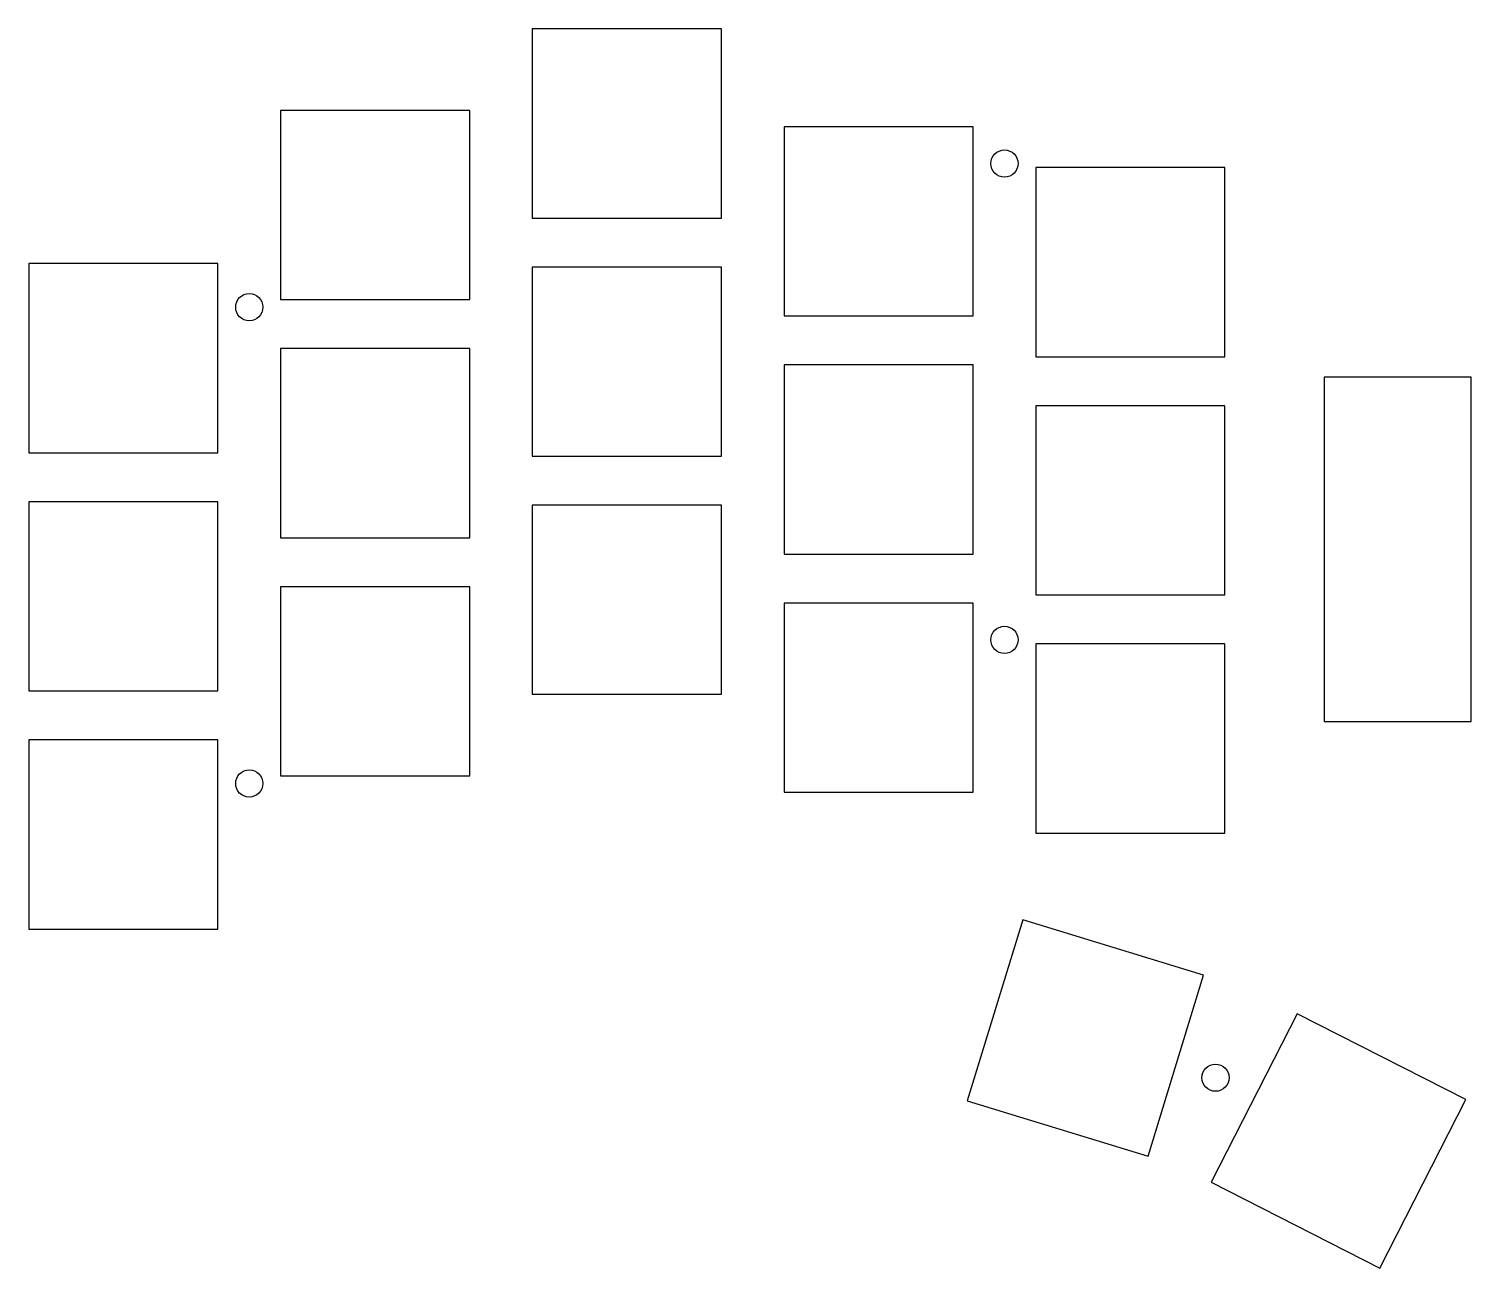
# Model space of a CAD drawing. Header units: millimetres. Extents: x 93 to 199, y -132 to -41.
import ezdxf

# ---------------------------------------------------------------- set-up
doc = ezdxf.new("R2010")
doc.units = ezdxf.units.MM

msp = doc.modelspace()

# ---------------------------------------------------------------- linework, layer by layer
for p, q in [((143.95, -40.8), (130.05, -40.8)), ((130.05, -40.8), (130.05, -54.7)), ((143.95, -54.7), (143.95, -40.8)), ((125.45, -46.8), (111.55, -46.8)), ((111.55, -46.8), (111.55, -60.7)), ((125.45, -60.7), (125.45, -46.8)), ((162.45, -48), (148.55, -48)), ((148.55, -48), (148.55, -61.9)), ((162.45, -61.9), (162.45, -48)), ((180.95, -51), (167.05, -51)), ((167.05, -51), (167.05, -64.9)), ((180.95, -64.9), (180.95, -51)), ((130.05, -54.7), (143.95, -54.7)), ((106.95, -58.05), (93.05, -58.05)), ((93.05, -58.05), (93.05, -71.95)), ((106.95, -71.95), (106.95, -58.05)), ((143.95, -58.3), (130.05, -58.3)), ((130.05, -58.3), (130.05, -72.2)), ((143.95, -72.2), (143.95, -58.3)), ((111.55, -60.7), (125.45, -60.7)), ((148.55, -61.9), (162.45, -61.9)), ((125.45, -64.3), (111.55, -64.3)), ((111.55, -64.3), (111.55, -78.2)), ((125.45, -78.2), (125.45, -64.3)), ((162.45, -65.5), (148.55, -65.5)), ((148.55, -65.5), (148.55, -79.4)), ((162.45, -79.4), (162.45, -65.5)), ((167.05, -64.9), (180.95, -64.9)), ((199.05, -66.4), (188.25, -66.4)), ((188.25, -66.4), (188.25, -91.7)), ((199.05, -91.7), (199.05, -66.4)), ((180.95, -68.5), (167.05, -68.5)), ((167.05, -68.5), (167.05, -82.4)), ((180.95, -82.4), (180.95, -68.5)), ((93.05, -71.95), (106.95, -71.95)), ((130.05, -72.2), (143.95, -72.2)), ((106.95, -75.55), (93.05, -75.55)), ((93.05, -75.55), (93.05, -89.45)), ((106.95, -89.45), (106.95, -75.55)), ((143.95, -75.8), (130.05, -75.8)), ((130.05, -75.8), (130.05, -89.7)), ((143.95, -89.7), (143.95, -75.8)), ((111.55, -78.2), (125.45, -78.2)), ((148.55, -79.4), (162.45, -79.4)), ((125.45, -81.8), (111.55, -81.8)), ((111.55, -81.8), (111.55, -95.7)), ((125.45, -95.7), (125.45, -81.8)), ((167.05, -82.4), (180.95, -82.4)), ((162.45, -83), (148.55, -83)), ((148.55, -83), (148.55, -96.9)), ((162.45, -96.9), (162.45, -83)), ((180.95, -86), (167.05, -86)), ((167.05, -86), (167.05, -99.9)), ((180.95, -99.9), (180.95, -86)), ((93.05, -89.45), (106.95, -89.45)), ((130.05, -89.7), (143.95, -89.7)), ((188.25, -91.7), (199.05, -91.7)), ((106.95, -93.05), (93.05, -93.05)), ((93.05, -93.05), (93.05, -106.95)), ((106.95, -106.95), (106.95, -93.05)), ((111.55, -95.7), (125.45, -95.7)), ((148.55, -96.9), (162.45, -96.9)), ((167.05, -99.9), (180.95, -99.9)), ((93.05, -106.95), (106.95, -106.95)), ((166.09, -106.27), (162.02, -119.56)), ((179.38, -110.34), (166.09, -106.27)), ((175.31, -123.63), (179.38, -110.34)), ((186.26, -113.17), (179.95, -125.56)), ((198.65, -119.48), (186.26, -113.17)), ((162.02, -119.56), (175.31, -123.63)), ((192.34, -131.87), (198.65, -119.48)), ((179.95, -125.56), (192.34, -131.87))]:
    msp.add_line(p, q)
for centre in [(164.75, -50.7), (109.25, -61.25), (164.75, -85.7), (109.25, -96.25), (180.26, -117.87)]:
    msp.add_circle(centre, 1)

doc.saveas('drawing.dxf')
